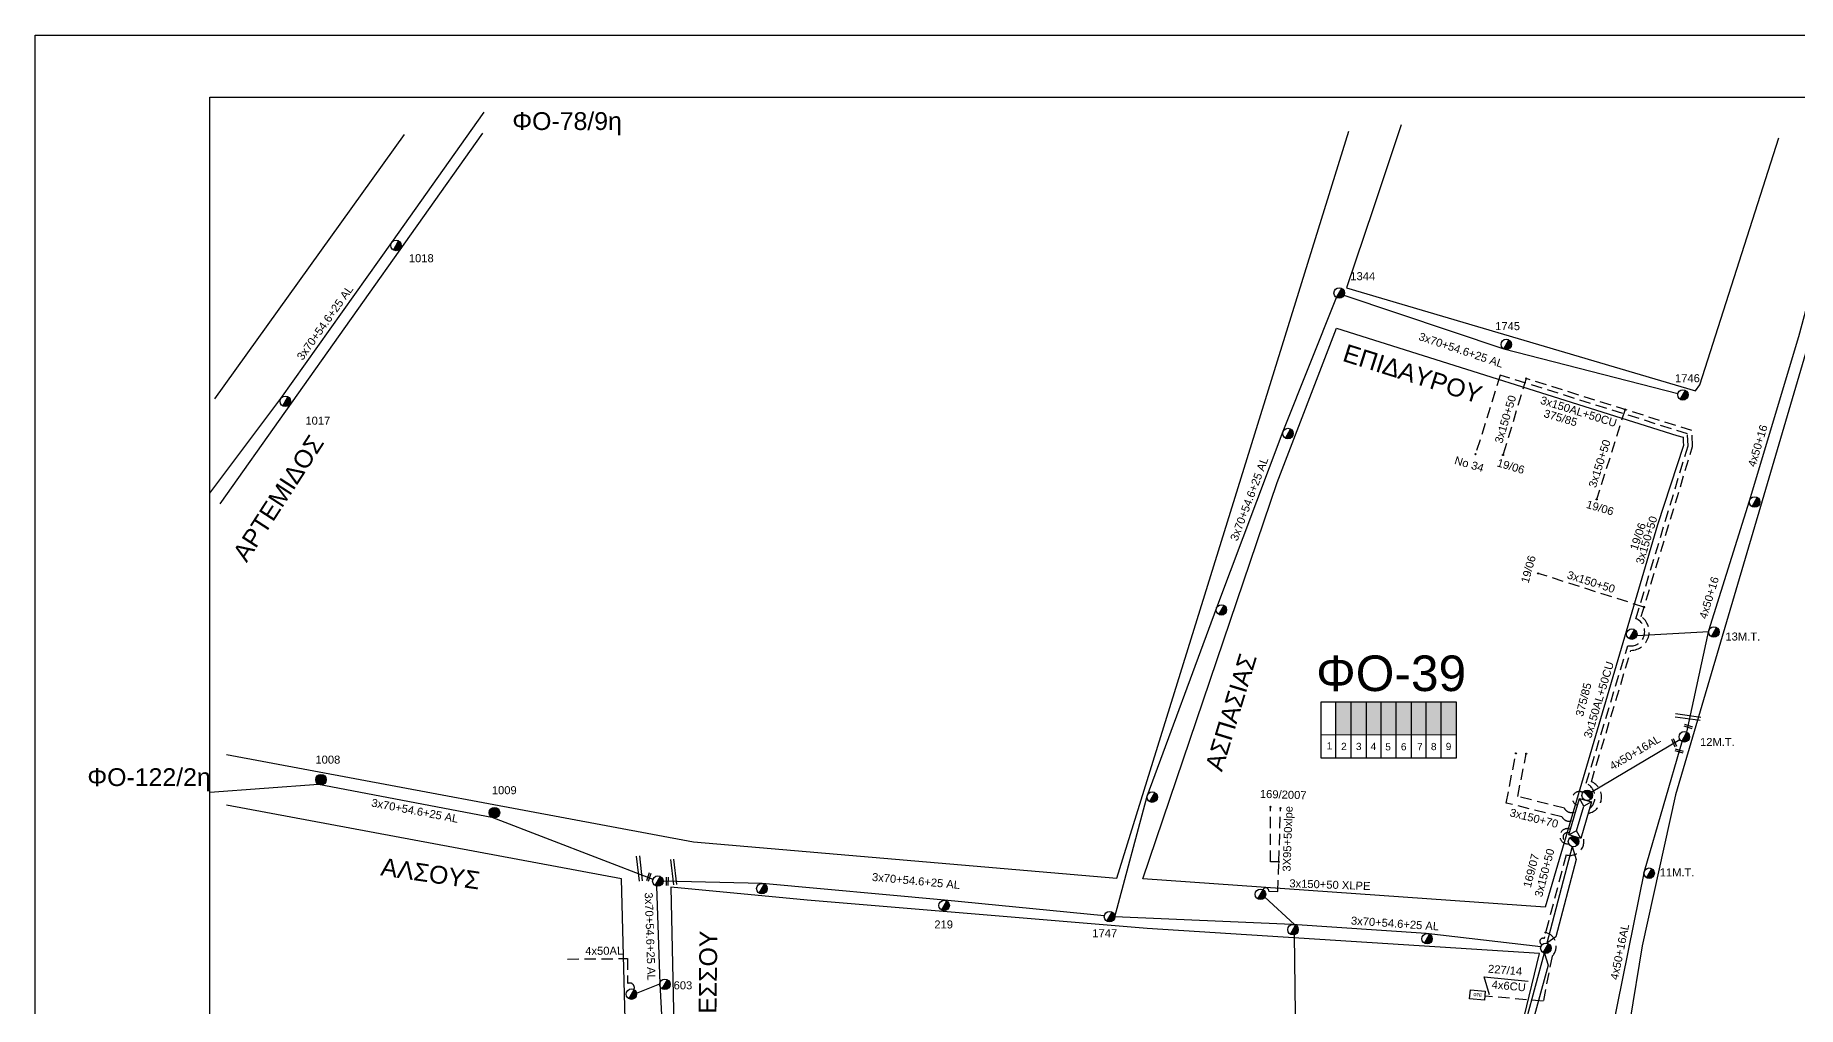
# Model space of a CAD drawing. Header units: millimetres. Extents: x 1020 to 3238, y 796 to 1818.
# Drawn here: x 1019.9 to 1416.3, y 1596.9 to 1815.4 of the extents above; entities that cross this region are included whole.
import ezdxf
from ezdxf.enums import TextEntityAlignment as Align

# ---------------------------------------------------------------- set-up
doc = ezdxf.new("R2010")
doc.units = ezdxf.units.MM
doc.linetypes.add('DASHED', pattern=[19.05, 12.7, -6.35])
for name, color, linetype, lineweight in [('3x150+50', 7, 'Continuous', 30), ('3x150+50 XLPE', 7, 'SYN_LINE', 30), ('3x150+70', 7, 'Continuous', 30), ('3x150AL+50CU', 7, 'Continuous', 30), ('3x70+54.6+25 AL', 7, 'SYN_LINE', 30), ('3X95+50', 7, 'Continuous', 30), ('4x50+16', 7, 'Continuous', 30), ('4x50+16AL', 7, 'Continuous', 30), ('4x50AL', 7, 'Continuous', 30), ('4x6CU', 7, 'Continuous', 30), ('Υπόβαθρο ΔΕΗ', 7, 'Continuous', 30)]:
    doc.layers.add(name, color=color, linetype=linetype, lineweight=lineweight)
for name, color, linetype in [('Pillar OTE', 7, 'Continuous'), ('text οδών', 7, 'Continuous'), ('text_kalodion', 7, 'Continuous'), ('Επιγραφές - Σχήματα', 7, 'Continuous'), ('Καλώδια ΧΤ   3x150AL+50CU', 7, 'DASHED'), ('Μηχανική τομή', 7, 'Continuous'), ('Στύλος Ξύλινος', 7, 'Continuous'), ('Στύλος Ξύλινος @ 1', 7, 'Continuous'), ('Στύλος ΦΜ', 7, 'Continuous'), ('Στύλος ΦΜ @ 1', 7, 'Continuous'), ('Συνδέσεις', 7, 'Continuous'), ('Τομή', 7, 'Continuous'), ('Υποσταθμός εναέριος 2 στύλων', 7, 'Continuous'), ('Υποσταθμός πόλεως', 7, 'Continuous')]:
    doc.layers.add(name, color=color, linetype=linetype)
doc.styles.add('arial', font='arial.ttf')
doc.styles.get("Standard").update_dxf_attribs({"font": 'arial.ttf'})
doc.linetypes.add('SYN_LINE', pattern='A,0.5,-0.0001,["/\\/\\/\\/",Standard,S=0.1,R=0,X=0,Y=-0.05],-0.25', length=0.7501)
doc.dimstyles.new('ISO-25', dxfattribs={"dimtxt": 2.5, "dimasz": 2.5, "dimexe": 1.25, "dimexo": 0.625, "dimtad": 1, "dimtxsty": 'Standard', "dimcen": 2.5, "dimadec": 0, "dimazin": 0, "dimtfac": 1, "dimtmove": 0, "dimatfit": 3, "dimfxl": 1, "dimarcsym": 0})

# ---------------------------------------------------------------- blocks, each defined once
blk = doc.blocks.new('ΥΠΟΣΤΑΘΜΟΣ ΕΝΑΕΡΙΟΣ ΕΠΙ 2 ΣΤΥΛΩΝ')
at = {"layer": 'Υποσταθμός εναέριος 2 στύλων', "linetype": 'Continuous'}
for points in [[(-11.97, -2.11, 0.574793), (-8.45, -0.07, 0.268822), (-9.64, 1.98)], [(9.68, -2.15, 0.574793), (13.19, -0.1, 0.268822), (12.01, 1.95)]]:
    blk.add_hatch(color=256, dxfattribs=at).paths.add_polyline_path(points)
for p, q in [((-11.97, -2.11), (-9.64, 1.98)), ((9.68, -2.15), (12.01, 1.95))]:
    blk.add_line(p, q, dxfattribs=at)
for centre in [(-10.81, -0.07), (10.84, -0.1)]:
    blk.add_circle(centre, 2.36, dxfattribs=at)
at = {"layer": 'Υποσταθμός πόλεως', "linetype": 'Continuous', "ltscale": 40}
blk.add_lwpolyline([(-8.57, 2.82), (8.57, 2.82), (8.57, -2.82), (-8.57, -2.82)], close=True, dxfattribs=at)
for points in [[(-5.75, 0), (-8.57, 2.82)], [(-8.57, -2.82), (-5.75, 0)], [(-5.75, 0), (5.75, 0)], [(5.75, 0), (8.57, 2.82)], [(8.57, -2.82), (5.75, 0)]]:
    blk.add_lwpolyline(points, dxfattribs=at)
at = {"layer": 'Υποσταθμός εναέριος 2 στύλων', "ltscale": 40, "flags": 1}
for tag, p in [('ΜΕΤΑΣΧΗΜΑΤΙΣΜΟΣ', (14.09, 2.51)), ('ΙΣΧΥΣ', (14.07, -0.28)), ('ΑΡΙΘΜΟΣ', (14.19, -3))]:
    blk.add_attdef(tag, p, '', height=1.8, dxfattribs=at)
blk = doc.blocks.new('ΥΠΑΡΧΩΝ ΞΥΛΙΝΟΣ ΣΤΥΛΟΣ')
at = {"layer": 'Στύλος Ξύλινος'}
h = blk.add_hatch(color=7, dxfattribs=at)
h.paths.add_polyline_path([(-2.62, 0, 0.270008), (-1.29, -2.28), (1.3, 2.27, 0.576266)])
h.paths.add_polyline_path([(-1.29, -2.28, 0.574793), (2.62, 0, 0.268822), (1.3, 2.27)])
at = {"layer": 'Στύλος Ξύλινος', "color": 7}
blk.add_line((-1.29, -2.28), (1.3, 2.27), dxfattribs=at)
blk.add_circle((0, 0), 2.62, dxfattribs=at)
at = {"layer": 'Στύλος Ξύλινος', "flags": 4}
for tag, p in [('ΑΡΙΘΜΟΣ', (-4.91, 8.6)), ('ΤΥΠΟΣ', (-4.85, 3.39))]:
    blk.add_attdef(tag, p, '', height=4, dxfattribs=at)
blk = doc.blocks.new('ΥΠΑΡΧΩΝ ΤΣΙΜΕΝΤΕΝΙΟΣ ΣΤΥΛΟΣ')
at = {"layer": 'Στύλος ΦΜ'}
blk.add_hatch(color=7, dxfattribs=at).paths.add_polyline_path([(-1.29, -2.28, 0.574793), (2.62, 0, 0.268822), (1.3, 2.27)])
at = {"layer": 'Στύλος ΦΜ', "color": 7}
blk.add_line((-1.29, -2.28), (1.3, 2.27), dxfattribs=at)
blk.add_circle((0, 0), 2.62, dxfattribs=at)
at = {"layer": 'Στύλος ΦΜ', "flags": 4}
for tag, p in [('ΑΡΙΘΜΟΣ', (-4.68, 8.05)), ('ΤΥΠΟΣ', (-4.91, 3.03))]:
    blk.add_attdef(tag, p, '', height=4, dxfattribs=at)
blk = doc.blocks.new('_ΣΥΝΔΕΣΗ')
at = {"layer": 'Συνδέσεις', "linetype": 'SYN_LINE', "ltscale": 40}
blk.add_hatch(color=256, dxfattribs=at).paths.add_polyline_path([(0.5, 0, 1), (-0.5, 0, 1)])
at = {"layer": 'Συνδέσεις'}
blk.add_circle((0, 0), 0.5, dxfattribs=at)
blk = doc.blocks.new('ΤΟΜΗ')
at = {"layer": 'Τομή', "ltscale": 40}
for p, q in [((-5.7, 0), (17.1, 0)), ((-5.7, -2.8), (17.1, -2.8))]:
    blk.add_line(p, q, dxfattribs=at)
blk = doc.blocks.new('ΜΗΧΑΝΙΚΗ ΤΟΜΗ')
at = {"layer": 'Μηχανική τομή', "ltscale": 40}
for p, q in [((-1.9, 0.8), (5.7, 0.8)), ((-1.9, -0.8), (5.7, -0.8))]:
    blk.add_line(p, q, dxfattribs=at)
blk = doc.blocks.new('PILLAR ΟΤΕ')
at = {"layer": 'Pillar OTE', "ltscale": 40}
blk.add_lwpolyline([(-3.31, 2.02), (3.39, 2.02), (3.39, -1.99), (-3.31, -1.99)], close=True, dxfattribs=at)
at = {"layer": 'Pillar OTE', "insert": (-1.81, 0.71), "char_height": 1.3575, "width": 109.961, "attachment_point": 1}
blk.add_mtext('{\\fArial|b1|i0|c161|p34;OTE}', dxfattribs=at)

msp = doc.modelspace()

# ---------------------------------------------------------------- hatches: boundary and pattern name
at = {"layer": 'Καλώδια ΧΤ   3x150AL+50CU', "linetype": 'DASHED', "lineweight": -3, "ltscale": 0.2}
h = msp.add_hatch(color=27, dxfattribs=at)
h.dxf.hatch_style = 1
h.paths.add_polyline_path([(1315.92, 1665.48), (1312.48, 1665.48), (1312.48, 1658.12), (1315.92, 1658.11)])
h = msp.add_hatch(color=6, dxfattribs=at)
h.dxf.hatch_style = 1
h.paths.add_polyline_path([(1315.92, 1658.11), (1319.36, 1658.11), (1319.36, 1665.48), (1315.92, 1665.48)])
h = msp.add_hatch(color=62, dxfattribs=at)
h.dxf.hatch_style = 1
h.paths.add_polyline_path([(1322.66, 1665.48), (1319.36, 1665.48), (1319.36, 1658.11), (1322.66, 1658.11)])
h = msp.add_hatch(color=133, dxfattribs=at)
h.dxf.hatch_style = 1
h.paths.add_polyline_path([(1322.66, 1658.11), (1326.04, 1658.1), (1326.04, 1665.48), (1322.66, 1665.48)])
h = msp.add_hatch(color=2, dxfattribs=at)
h.dxf.hatch_style = 1
h.paths.add_polyline_path([(1326.04, 1658.1), (1329.44, 1658.1), (1329.44, 1665.48), (1326.04, 1665.48)])
h = msp.add_hatch(color=85, dxfattribs=at)
h.dxf.hatch_style = 1
h.paths.add_polyline_path([(1329.38, 1658.1), (1332.78, 1658.1), (1332.78, 1665.48), (1329.38, 1665.48)])
h = msp.add_hatch(color=30, dxfattribs=at)
h.dxf.hatch_style = 1
h.paths.add_polyline_path([(1332.72, 1658.11), (1336.11, 1658.1), (1336.12, 1665.48), (1332.72, 1665.48)])
h = msp.add_hatch(color=173, dxfattribs=at)
h.dxf.hatch_style = 1
h.paths.add_polyline_path([(1336.04, 1658.1), (1339.43, 1658.1), (1339.44, 1665.47), (1336.04, 1665.48)])

# ---------------------------------------------------------------- linework, layer by layer
at = {"lineweight": -3}
msp.add_lwpolyline([(1059.16, 1801.46), (3011.12, 1801.46), (3011.12, 806.84), (1059.16, 806.84)], close=True, dxfattribs=at)
at = {"layer": '3x150+50', "color": 85, "linetype": 'DASHED', "lineweight": -3, "ltscale": 0.2}
for points in [[(1355.25, 1738.2), (1350.06, 1721.01)], [(1377.5, 1731.22), (1371.12, 1711.01)], [(1381.77, 1686.78), (1357.96, 1694.37)]]:
    msp.add_lwpolyline(points, dxfattribs=at)
at = {"layer": '3x150+50', "color": 2, "linetype": 'DASHED', "lineweight": -3, "ltscale": 0.2}
msp.add_lwpolyline([(1367.83, 1635.72, -0.67334), (1364.23, 1631.05), (1359.29, 1612.25, 1.044425), (1358.86, 1610.89)], format="xyb", dxfattribs=at)
at = {"layer": '3x150+50 XLPE', "color": 2, "linetype": 'DASHED', "lineweight": -3, "ltscale": 0.2}
msp.add_lwpolyline([(1296.09, 1623.21, -0.923095), (1297.35, 1622.88), (1299.42, 1622.8), (1299.64, 1629.47)], format="xyb", dxfattribs=at)
at = {"layer": '3x150+70', "color": 27, "linetype": 'DASHED', "lineweight": -3, "ltscale": 0.2}
msp.add_lwpolyline([(1365.85, 1638.94, -0.448297), (1363.31, 1639.59), (1350.77, 1642.72), (1352.96, 1653.89)], format="xyb", dxfattribs=at)
at = {"layer": '3x150+70', "color": 30, "linetype": 'DASHED', "lineweight": -3, "ltscale": 0.2}
msp.add_lwpolyline([(1366.42, 1640.88, -0.448297), (1363.87, 1641.53), (1353.36, 1644.21), (1355.28, 1653.82)], format="xyb", dxfattribs=at)
at = {"layer": '3x150AL+50CU', "color": 173, "linetype": 'DASHED', "lineweight": -3, "ltscale": 0.2}
msp.add_lwpolyline([(1379.95, 1684.18), (1391.67, 1723.03), (1391.57, 1725.76), (1349.44, 1738.97), (1343.86, 1721.17)], dxfattribs=at)
at = {"layer": '3x150AL+50CU', "color": 85, "linetype": 'DASHED', "lineweight": -3, "ltscale": 0.2}
msp.add_lwpolyline([(1369.21, 1640.39, 0.740543), (1369.93, 1647.52), (1378.84, 1677.05, 0.72502), (1381.14, 1684.67), (1392.67, 1722.9), (1392.54, 1726.5), (1355.25, 1738.2)], format="xyb", dxfattribs=at)
at = {"layer": '3x150AL+50CU', "color": 173, "linetype": 'DASHED', "lineweight": -3, "ltscale": 0.2}
msp.add_lwpolyline([(1369.51, 1641.43, 0.555236), (1368.78, 1647.15), (1378.11, 1678.11, 0.90939), (1379.95, 1684.18)], format="xyb", dxfattribs=at)
at = {"layer": '3x70+54.6+25 AL', "color": 151, "linetype": 'SYN_LINE', "lineweight": -3, "ltscale": 20}
msp.add_lwpolyline([(1059.16, 1712.42), (1075.17, 1733.7), (1100.11, 1768.8), (1120.92, 1798.1)], dxfattribs=at)
at = {"layer": '3x70+54.6+25 AL', "color": 2, "linetype": 'SYN_LINE', "lineweight": -3, "ltscale": 20}
for points in [[(1358.56, 1610.4), (1332.75, 1613.35), (1302.6, 1615.4), (1262.73, 1617.1), (1270.01, 1644.26), (1285.66, 1686.66), (1300.64, 1726.35), (1312.63, 1756.41)], [(1314.26, 1756.91), (1350.21, 1744.84), (1389.38, 1734.8)], [(1260.38, 1617.32), (1224.47, 1620.84), (1183.4, 1624.64), (1161.13, 1625.14)], [(1303.11, 1613.1), (1303.35, 1589.4)]]:
    msp.add_lwpolyline(points, dxfattribs=at)
at = {"layer": '3x70+54.6+25 AL', "color": 5, "linetype": 'SYN_LINE', "lineweight": -3, "ltscale": 20}
for points in [[(1380.16, 1680.43), (1396.33, 1681.33)], [(1059.16, 1645.17), (1083.61, 1646.96), (1122.63, 1639.53), (1158.86, 1625.59)]]:
    msp.add_lwpolyline(points, dxfattribs=at)
at = {"layer": '3x70+54.6+25 AL', "color": 6, "linetype": 'SYN_LINE', "lineweight": -3, "ltscale": 20}
for points in [[(1365.61, 1632.93), (1359.9, 1611.21)], [(1359.32, 1608.94), (1353.24, 1586.49)]]:
    msp.add_lwpolyline(points, dxfattribs=at)
at = {"layer": '3x70+54.6+25 AL', "color": 133, "linetype": 'SYN_LINE', "lineweight": -3, "ltscale": 20}
for points in [[(1365.61, 1632.93), (1366.5, 1630), (1361.94, 1612.62), (1359.9, 1611.21)], [(1359.39, 1608.91), (1360.2, 1606.26), (1355.22, 1587.86), (1353.24, 1586.49)]]:
    msp.add_lwpolyline(points, dxfattribs=at)
at = {"layer": '3x70+54.6+25 AL', "color": 1, "linetype": 'SYN_LINE', "lineweight": -3, "ltscale": 20}
msp.add_lwpolyline([(1159.65, 1624.03), (1160.37, 1602.03), (1161.79, 1577.09), (1154.33, 1546.92)], dxfattribs=at)
at = {"layer": '3x70+54.6+25 AL', "color": 2, "linetype": 'SYN_LINE', "lineweight": -3, "ltscale": 12}
msp.add_lwpolyline([(1296.49, 1621.54), (1303.19, 1615.36)], dxfattribs=at)
at = {"layer": '3x70+54.6+25 AL', "color": 1, "linetype": 'SYN_LINE', "lineweight": -3, "ltscale": 7}
msp.add_lwpolyline([(1155.18, 1599.92), (1160.37, 1602.03)], dxfattribs=at)
at = {"layer": '3X95+50', "color": 2, "linetype": 'DASHED', "lineweight": -3, "ltscale": 0.2}
for points in [[(1299.64, 1629.47), (1297.73, 1629.47), (1297.78, 1641.88)], [(1299.64, 1629.47), (1300.03, 1641.58)]]:
    msp.add_lwpolyline(points, dxfattribs=at)
at = {"layer": '4x50+16', "color": 5, "lineweight": -3, "ltscale": 0.2}
msp.add_lwpolyline([(1391.43, 1658.63), (1396.37, 1681.52), (1405.51, 1710.69), (1416.59, 1747.62), (1423.59, 1773.49), (1432.44, 1800.3)], dxfattribs=at)
at = {"layer": '4x50+16AL', "color": 62, "lineweight": -3, "ltscale": 0.2}
for points in [[(1390.34, 1656.72), (1381.82, 1627.32), (1374.5, 1591.41), (1357.53, 1558.66), (1337.6, 1542.18), (1318.59, 1520.49), (1299.81, 1496.76), (1293.73, 1485.09)], [(1369.9, 1645.18), (1389.83, 1657.01)]]:
    msp.add_lwpolyline(points, dxfattribs=at)
at = {"layer": '4x50+16AL', "color": 62, "linetype": 'DASHED', "lineweight": -3, "ltscale": 0.2}
msp.add_arc((1367.22, 1643.76), 1.55, 59.6401, 255.1048, dxfattribs=at)
at = {"layer": '4x50+16AL', "color": 2, "linetype": 'DASHED', "lineweight": -3, "ltscale": 0.2}
msp.add_arc((1364.54, 1635.26), 1.7, 66.2718, 280.0987, dxfattribs=at)
at = {"layer": '4x50+16AL', "color": 6, "linetype": 'DASHED', "lineweight": -3, "ltscale": 0.2}
msp.add_arc((1364.56, 1635.06), 1, 65.339, 280.3738, dxfattribs=at)
at = {"layer": '4x50AL', "color": 1, "linetype": 'DASHED', "lineweight": -3, "ltscale": 0.2}
msp.add_lwpolyline([(1139.67, 1607.62), (1153.11, 1607.74), (1153.14, 1602.12, -0.69908), (1154.6, 1600.76, 1.972779)], format="xyb", dxfattribs=at)
at = {"layer": '4x6CU', "color": 2, "linetype": 'DASHED', "lineweight": -3, "ltscale": 0.2}
msp.add_lwpolyline([(1359.65, 1613.61, -0.578522), (1361.1, 1608.27), (1359.1, 1598.12), (1345.95, 1599.31)], format="xyb", dxfattribs=at)
at = {"layer": 'Pillar OTE', "lineweight": -3, "ltscale": 40}
for points in [[(1309.15, 1652.84), (1309.15, 1665.48), (1339.49, 1665.47), (1339.49, 1652.81), (1309.15, 1652.84)], [(1312.48, 1652.83), (1312.48, 1665.48)], [(1315.92, 1652.83), (1315.92, 1665.48)], [(1319.36, 1652.83), (1319.36, 1665.48)], [(1322.66, 1652.82), (1322.66, 1665.48)], [(1326.04, 1652.82), (1326.04, 1665.48)], [(1329.44, 1652.82), (1329.44, 1665.48)], [(1332.78, 1652.81), (1332.78, 1665.48)], [(1336.17, 1652.81), (1336.17, 1665.48)], [(1309.15, 1658.12), (1339.49, 1658.09)]]:
    msp.add_lwpolyline(points, dxfattribs=at)
at = {"layer": 'Επιγραφές - Σχήματα', "lineweight": -3}
msp.add_lwpolyline([(1019.92, 1815.41), (3237.54, 1815.41), (3238.24, 796.27), (1019.92, 796.27)], close=True, dxfattribs=at)
at = {"layer": 'Υπόβαθρο ΔΕΗ', "color": 7, "lineweight": -3}
for points in [[(1433.45, 1796.06), (1408.38, 1710.72), (1388.89, 1644.54), (1381.39, 1610.57), (1378.61, 1593.69), (1367.12, 1566.79), (1387.71, 1569.74), (1405.82, 1573.65), (1413.91, 1577.29), (1423.77, 1582.31)], [(1060.29, 1733.64), (1102.99, 1793.09)], [(1061.51, 1710.02), (1120.63, 1793.37)], [(1062.94, 1653.62), (1167.95, 1633.98), (1263.18, 1625.84), (1315.34, 1793.85)], [(1327.17, 1795.24), (1320.83, 1776.34), (1314.87, 1758.58), (1393.34, 1735.42), (1394.35, 1736.78), (1412.11, 1792.37)], [(1065.06, 1555.98), (1153.82, 1547.98), (1151.78, 1625.64), (1062.93, 1642.24)], [(1197.25, 1568.96), (1188.51, 1534.17), (1236.23, 1515.07), (1273.41, 1500.72), (1280.15, 1497.48), (1297, 1521.42), (1349.35, 1585.17), (1354.8, 1594.64), (1358.27, 1608.85), (1270, 1614.48), (1193.56, 1620.84), (1162.88, 1623.77), (1163.83, 1578.91), (1254.22, 1574.82), (1271.32, 1573.73)], [(1345.79, 1603.61), (1355.74, 1602.68)]]:
    msp.add_lwpolyline(points, dxfattribs=at)
msp.add_lwpolyline([(1269.03, 1625.64), (1299.23, 1714.81), (1312.61, 1749.53), (1389.14, 1725.41), (1390.59, 1725.02), (1390.61, 1724.04), (1390.66, 1723.16), (1384.83, 1705.29), (1359.55, 1619.31)], close=True, dxfattribs=at)

# ---------------------------------------------------------------- block references
at = {"layer": 'Pillar OTE', "xscale": 0.5, "yscale": 0.5, "zscale": 0.5, "rotation": 355}
msp.add_blockref('PILLAR ΟΤΕ', (1344.28, 1599.55), dxfattribs=at)
at = {"layer": 'Μηχανική τομή', "lineweight": -3}
for p, xscale, yscale, zscale, rotation in [((1388.33, 1656.73), 0.2499999999999677, 0.2499999999999677, 0.2499999999999677, 293.2607408457723), ((1392.22, 1659.77), 0.2499999999999678, 0.2499999999999678, 0.2499999999999678, 162.5592324630554), ((1390.17, 1654.24), 0.2499999999999678, 0.2499999999999678, 0.2499999999999678, 162.5592324630554), ((1158.06, 1626.51), 0.2499999999999677, 0.2499999999999677, 0.2499999999999677, 250.5069577913933), ((1162.05, 1625.58), 0.2499999999999677, 0.2499999999999677, 0.2499999999999677, 269.1351727328809)]:
    msp.add_blockref('ΜΗΧΑΝΙΚΗ ΤΟΜΗ', p, dxfattribs=dict(at, xscale=xscale, yscale=yscale, zscale=zscale, rotation=rotation))
at = {"layer": 'Στύλος Ξύλινος @ 1', "lineweight": -3, "ltscale": 40}
ref = msp.add_blockref('ΥΠΑΡΧΩΝ ΞΥΛΙΝΟΣ ΣΤΥΛΟΣ', (1084.19, 1647.98), dxfattribs=dict(at, xscale=0.4499999999997608, yscale=0.4499999999997608, zscale=0.4499999999997608))
ref.add_attrib('ΤΥΠΟΣ', '1008', (1082.94, 1651.58), dxfattribs={"layer": 'Στύλος Ξύλινος', "height": 1.8, "flags": 4})
ref = msp.add_blockref('ΥΠΑΡΧΩΝ ΞΥΛΙΝΟΣ ΣΤΥΛΟΣ', (1123.21, 1640.55), dxfattribs=dict(at, xscale=0.4499999999997608, yscale=0.4499999999997608, zscale=0.4499999999997608))
ref.add_attrib('ΤΥΠΟΣ', '1009', (1122.62, 1644.7), dxfattribs={"layer": 'Στύλος Ξύλινος', "height": 1.8, "flags": 4})
at = {"layer": 'Στύλος ΦΜ @ 1', "lineweight": -3, "ltscale": 40}
ref = msp.add_blockref('ΥΠΑΡΧΩΝ ΤΣΙΜΕΝΤΕΝΙΟΣ ΣΤΥΛΟΣ', (1101.07, 1768.12), dxfattribs=dict(at, xscale=0.4499999999998181, yscale=0.4499999999998181, zscale=0.4499999999998181))
ref.add_attrib('ΤΥΠΟΣ', '1018', (1103.95, 1764.36), dxfattribs={"layer": 'Στύλος ΦΜ', "height": 1.8, "flags": 4})
ref = msp.add_blockref('ΥΠΑΡΧΩΝ ΤΣΙΜΕΝΤΕΝΙΟΣ ΣΤΥΛΟΣ', (1313.21, 1757.43), dxfattribs=dict(at, xscale=0.4499999999997888, yscale=0.4499999999997888, zscale=0.4499999999997888))
ref.add_attrib('ΤΥΠΟΣ', '1344', (1315.71, 1760.32), dxfattribs={"layer": 'Στύλος ΦΜ', "height": 1.8, "flags": 4})
ref = msp.add_blockref('ΥΠΑΡΧΩΝ ΤΣΙΜΕΝΤΕΝΙΟΣ ΣΤΥΛΟΣ', (1350.79, 1745.87), dxfattribs=dict(at, xscale=0.4499999999998303, yscale=0.4499999999998303, zscale=0.4499999999998303))
ref.add_attrib('ΤΥΠΟΣ', '1745', (1348.29, 1749.08), dxfattribs={"layer": 'Στύλος ΦΜ', "height": 1.8, "flags": 4})
ref = msp.add_blockref('ΥΠΑΡΧΩΝ ΤΣΙΜΕΝΤΕΝΙΟΣ ΣΤΥΛΟΣ', (1390.52, 1734.51), dxfattribs=dict(at, xscale=0.4499999999999166, yscale=0.4499999999999166, zscale=0.4499999999999166))
ref.add_attrib('ΤΥΠΟΣ', '1746', (1388.74, 1737.37), dxfattribs={"layer": 'Στύλος ΦΜ', "height": 1.8, "rotation": 360, "flags": 4})
ref = msp.add_blockref('ΥΠΑΡΧΩΝ ΤΣΙΜΕΝΤΕΝΙΟΣ ΣΤΥΛΟΣ', (1076.17, 1733.07), dxfattribs=dict(at, xscale=0.4499999999998181, yscale=0.4499999999998181, zscale=0.4499999999998181))
ref.add_attrib('ΤΥΠΟΣ', '1017', (1080.69, 1727.82), dxfattribs={"layer": 'Στύλος ΦΜ', "height": 1.8, "flags": 4})
for p, xscale, yscale, zscale in [((1301.69, 1725.82), 0.4499999999998181, 0.4499999999998181, 0.4499999999998181), ((1406.66, 1710.43), 0.4499999999996954, 0.4499999999996954, 0.4499999999996954), ((1286.72, 1686.15), 0.4499999999998181, 0.4499999999998181, 0.4499999999998181), ((1379.02, 1680.71), 0.4499999999996954, 0.4499999999996954, 0.4499999999996954), ((1271.16, 1644.04), 0.4499999999998181, 0.4499999999998181, 0.4499999999998181), ((1159.96, 1625.17), 0.4499999999998181, 0.4499999999998181, 0.4499999999998181), ((1183.35, 1623.46), 0.4499999999998181, 0.4499999999998181, 0.4499999999998181), ((1295.5, 1622.19), 0.4499999999998181, 0.4499999999998181, 0.4499999999998181), ((1302.82, 1614.24), 0.4499999999998181, 0.4499999999998181, 0.4499999999998181), ((1332.97, 1612.19), 0.4499999999998181, 0.4499999999998181, 0.4499999999998181), ((1359.69, 1610.05), 0.4499999999998181, 0.4499999999998181, 0.4499999999998181), ((1154.01, 1599.74), 0.4499999999998181, 0.4499999999998181, 0.4499999999998181)]:
    msp.add_blockref('ΥΠΑΡΧΩΝ ΤΣΙΜΕΝΤΕΝΙΟΣ ΣΤΥΛΟΣ', p, dxfattribs=dict(at, xscale=xscale, yscale=yscale, zscale=zscale))
ref = msp.add_blockref('ΥΠΑΡΧΩΝ ΤΣΙΜΕΝΤΕΝΙΟΣ ΣΤΥΛΟΣ', (1397.5, 1681.18), dxfattribs=dict(at, xscale=0.4499999999997109, yscale=0.4499999999997109, zscale=0.4499999999997109))
ref.add_attrib('ΤΥΠΟΣ', '13M.T.', (1400.08, 1679.27), dxfattribs={"layer": 'Στύλος ΦΜ', "height": 1.8, "flags": 4})
ref = msp.add_blockref('ΥΠΑΡΧΩΝ ΤΣΙΜΕΝΤΕΝΙΟΣ ΣΤΥΛΟΣ', (1390.84, 1657.61), dxfattribs=dict(at, xscale=0.4499999999997401, yscale=0.4499999999997401, zscale=0.4499999999997401))
ref.add_attrib('ΤΥΠΟΣ', '12M.T.', (1394.37, 1655.55), dxfattribs={"layer": 'Στύλος ΦΜ', "height": 1.8, "flags": 4})
ref = msp.add_blockref('ΥΠΑΡΧΩΝ ΤΣΙΜΕΝΤΕΝΙΟΣ ΣΤΥΛΟΣ', (1382.93, 1626.94), dxfattribs=dict(at, xscale=0.4499999999997401, yscale=0.4499999999997401, zscale=0.4499999999997401))
ref.add_attrib('ΤΥΠΟΣ', '11M.T.', (1385.3, 1626.22), dxfattribs={"layer": 'Στύλος ΦΜ', "height": 1.8, "flags": 4})
ref = msp.add_blockref('ΥΠΑΡΧΩΝ ΤΣΙΜΕΝΤΕΝΙΟΣ ΣΤΥΛΟΣ', (1224.35, 1619.67), dxfattribs=dict(at, xscale=0.4499999999996091, yscale=0.4499999999996091, zscale=0.4499999999996091))
ref.add_attrib('ΑΡΙΘΜΟΣ', '219', (1222.15, 1614.51), dxfattribs={"layer": 'Στύλος ΦΜ', "height": 1.8, "flags": 4})
ref = msp.add_blockref('ΥΠΑΡΧΩΝ ΤΣΙΜΕΝΤΕΝΙΟΣ ΣΤΥΛΟΣ', (1261.55, 1617.15), dxfattribs=dict(at, xscale=0.4499999999998181, yscale=0.4499999999998181, zscale=0.4499999999998181))
ref.add_attrib('ΤΥΠΟΣ', '1747', (1257.68, 1612.54), dxfattribs={"layer": 'Στύλος ΦΜ', "height": 1.8, "flags": 4})
ref = msp.add_blockref('ΥΠΑΡΧΩΝ ΤΣΙΜΕΝΤΕΝΙΟΣ ΣΤΥΛΟΣ', (1161.54, 1601.94), dxfattribs=dict(at, xscale=0.4499999999998181, yscale=0.4499999999998181, zscale=0.4499999999998181))
ref.add_attrib('ΤΥΠΟΣ', '603', (1163.5, 1600.82), dxfattribs={"layer": 'Στύλος ΦΜ', "height": 1.8, "flags": 4})
at = {"layer": 'Συνδέσεις', "lineweight": -3, "xscale": 0.25, "yscale": 0.25, "zscale": 0.25}
for p in [(1355.25, 1738.2), (1377.5, 1731.22), (1343.87, 1721.18), (1350.06, 1721.01), (1371.12, 1711.01), (1357.96, 1694.38), (1381.78, 1686.78), (1352.96, 1653.89), (1355.28, 1653.82), (1297.78, 1641.88), (1300.03, 1641.58), (1299.64, 1629.48), (1359.65, 1613.61)]:
    msp.add_blockref('_ΣΥΝΔΕΣΗ', p, dxfattribs=at)
at = {"layer": 'Τομή', "lineweight": -3, "xscale": 0.2499999999999996, "yscale": 0.2499999999999996, "zscale": 0.2499999999999996}
for p, rotation in [((1390.28, 1662.64), 352.2607691236387), ((1155.96, 1629.46), 276.2961033515215), ((1163.67, 1628.67), 276.2961033515215)]:
    msp.add_blockref('ΤΟΜΗ', p, dxfattribs=dict(at, rotation=rotation))
at = {"layer": 'Υποσταθμός εναέριος 2 στύλων', "lineweight": -3, "xscale": 0.5000000000000748, "yscale": 0.5000000000000748, "zscale": 0.5000000000000748, "rotation": 73.6160593505567}
msp.add_blockref('ΥΠΟΣΤΑΘΜΟΣ ΕΝΑΕΡΙΟΣ ΕΠΙ 2 ΣΤΥΛΩΝ', (1367.41, 1639.26), dxfattribs=at)

# ---------------------------------------------------------------- texts
at = {"lineweight": -3, "ltscale": 30, "char_height": 1.63, "width": 11.2573, "attachment_point": 1}
for s, insert in [('1', (1310.4, 1656.4)), ('2', (1313.64, 1656.26)), ('3', (1316.97, 1656.26)), ('4', (1320.27, 1656.26)), ('5', (1323.57, 1656.18)), ('6', (1327.09, 1656.21)), ('7', (1330.72, 1656.21)), ('8', (1333.84, 1656.24)), ('9', (1337.17, 1656.26))]:
    msp.add_mtext(s, dxfattribs=dict(at, insert=insert))
at = {"layer": 'text οδών', "lineweight": -3, "ltscale": 40, "char_height": 2, "width": 13.6816, "attachment_point": 1}
for s, insert, rotation in [('{\\H2x;ΕΠΙΔΑΥΡΟΥ\\fMS Shell Dlg|b0|i0|c0|p0;\\H0.35416x;\\P} ', (1314.93, 1746.04), 342.4766), ('{\\H2x;APTEMIΔOΣ\\fMS Shell Dlg|b0|i0|c0|p0;\\H0.35416x;\\P} ', (1064.1, 1698.83), 57.0663), ('{\\H2x;AΣΠAΣIAΣ\\fMS Shell Dlg|b0|i0|c0|p0;\\H0.35416x;\\P} ', (1283, 1650.77), 73.0926), ('{\\H2x;AΛΣOYΣ\\fMS Shell Dlg|b0|i0|c0|p0;\\H0.35416x;\\P} ', (1098.02, 1630.43), 351.7679), ('{\\H2x;ΕΦEΣΣOY} ', (1169.04, 1587.16), 89.3481)]:
    msp.add_mtext(s, dxfattribs=dict(at, insert=insert, rotation=rotation))
at = {"layer": 'text_kalodion', "linetype": 'Continuous', "lineweight": -3, "ltscale": 0.2}
for s, rotation, p in [('3x70+54.6+25 AL', 54.609, (1085.08, 1750.75)), ('3x70+54.6+25 AL', 341.4514, (1340.63, 1744.6)), ('3x150+50', 73.2075, (1350.6, 1729.04)), ('3x150AL+50CU', 342.5914, (1367.07, 1730.77)), ('4x50+16', 73.2994, (1407.34, 1723.07)), ('3x150+50', 72.4805, (1371.77, 1719.06)), ('3x70+54.6+25 AL', 69.3119, (1292.97, 1711.11)), ('3x150+50', 73.2156, (1382.33, 1701.86)), ('3x150+50', 342.3132, (1369.88, 1692.46)), ('4x50+16', 73.2994, (1396.39, 1688.89)), ('3x150AL+50CU', 73.2156, (1371.59, 1665.95)), ('4x50+16AL', 30.6824, (1379.74, 1654.1)), ('3x70+54.6+25 AL', 349.22, (1105.32, 1640.99)), ('3X95+50xlpe', 88.1332, (1301.61, 1634.67)), ('3x150+70', 345.9839, (1357.04, 1639.3)), ('3x150+50', 75.2779, (1359.37, 1627.02)), ('3x70+54.6+25 AL', 354.7093, (1218.03, 1625.2)), ('3x150+50 XLPE', 358.027, (1311.12, 1624.36)), ('3x70+54.6+25 AL', 271.8527, (1158.22, 1612.69)), ('3x70+54.6+25 AL', 356.1144, (1325.77, 1615.63)), ('4x50+16AL', 78.482, (1376.3, 1609.27)), ('4x50AL', 0.4855, (1147.89, 1609.49)), ('4x6CU', 354.8571, (1351.35, 1601.58))]:
    msp.add_text(s, height=1.8, rotation=rotation, dxfattribs=at).set_placement(p, align=Align.MIDDLE_CENTER)
at = {"layer": 'Επιγραφές - Σχήματα', "lineweight": -3, "char_height": 4, "width": 14.2262, "attachment_point": 1}
for s, insert in [('ΦO-78/9η', (1127.22, 1798.1)), ('ΦO-122/2η', (1031.64, 1650.54))]:
    msp.add_mtext(s, dxfattribs=dict(at, insert=insert))
at = {"layer": 'Επιγραφές - Σχήματα', "lineweight": -3, "insert": (1308.01, 1675.9), "char_height": 8, "width": 15.5504, "attachment_point": 1, "style": 'arial'}
msp.add_mtext('ΦO-39', dxfattribs=at)
at = {"layer": 'Υπόβαθρο ΔΕΗ', "lineweight": -3, "char_height": 1.8, "width": 9.1232, "attachment_point": 1, "style": 'arial'}
for s, insert, rotation in [('375/85', (1359.58, 1731.31), 343.4826), ('No 34', (1339.5, 1720.76), 343.4826), ('19/06', (1349.05, 1720.21), 343.4826), ('19/06', (1369.13, 1710.87), 343.4826), ('19/06', (1378.55, 1699.98), 71.5715), ('19/06', (1354.06, 1692.51), 74.5646), ('375/85', (1366.32, 1662.49), 75.5484), ('169/2007', (1295.41, 1645.7), 358.1252), ('169/07', (1354.55, 1624.01), 75.5484), ('227/14', (1346.77, 1606.37), 355.3075)]:
    msp.add_mtext(s, dxfattribs=dict(at, insert=insert, rotation=rotation))

# ---------------------------------------------------------------- leaders
at = {"layer": 'Επιγραφές - Σχήματα', "ltscale": 40}
msp.add_leader([(1346.99, 1599.58), (1345.79, 1603.61)], dimstyle='ISO-25', override={"dimasz": 1, "dimtad": 0}, dxfattribs=at)

doc.saveas('drawing.dxf')
